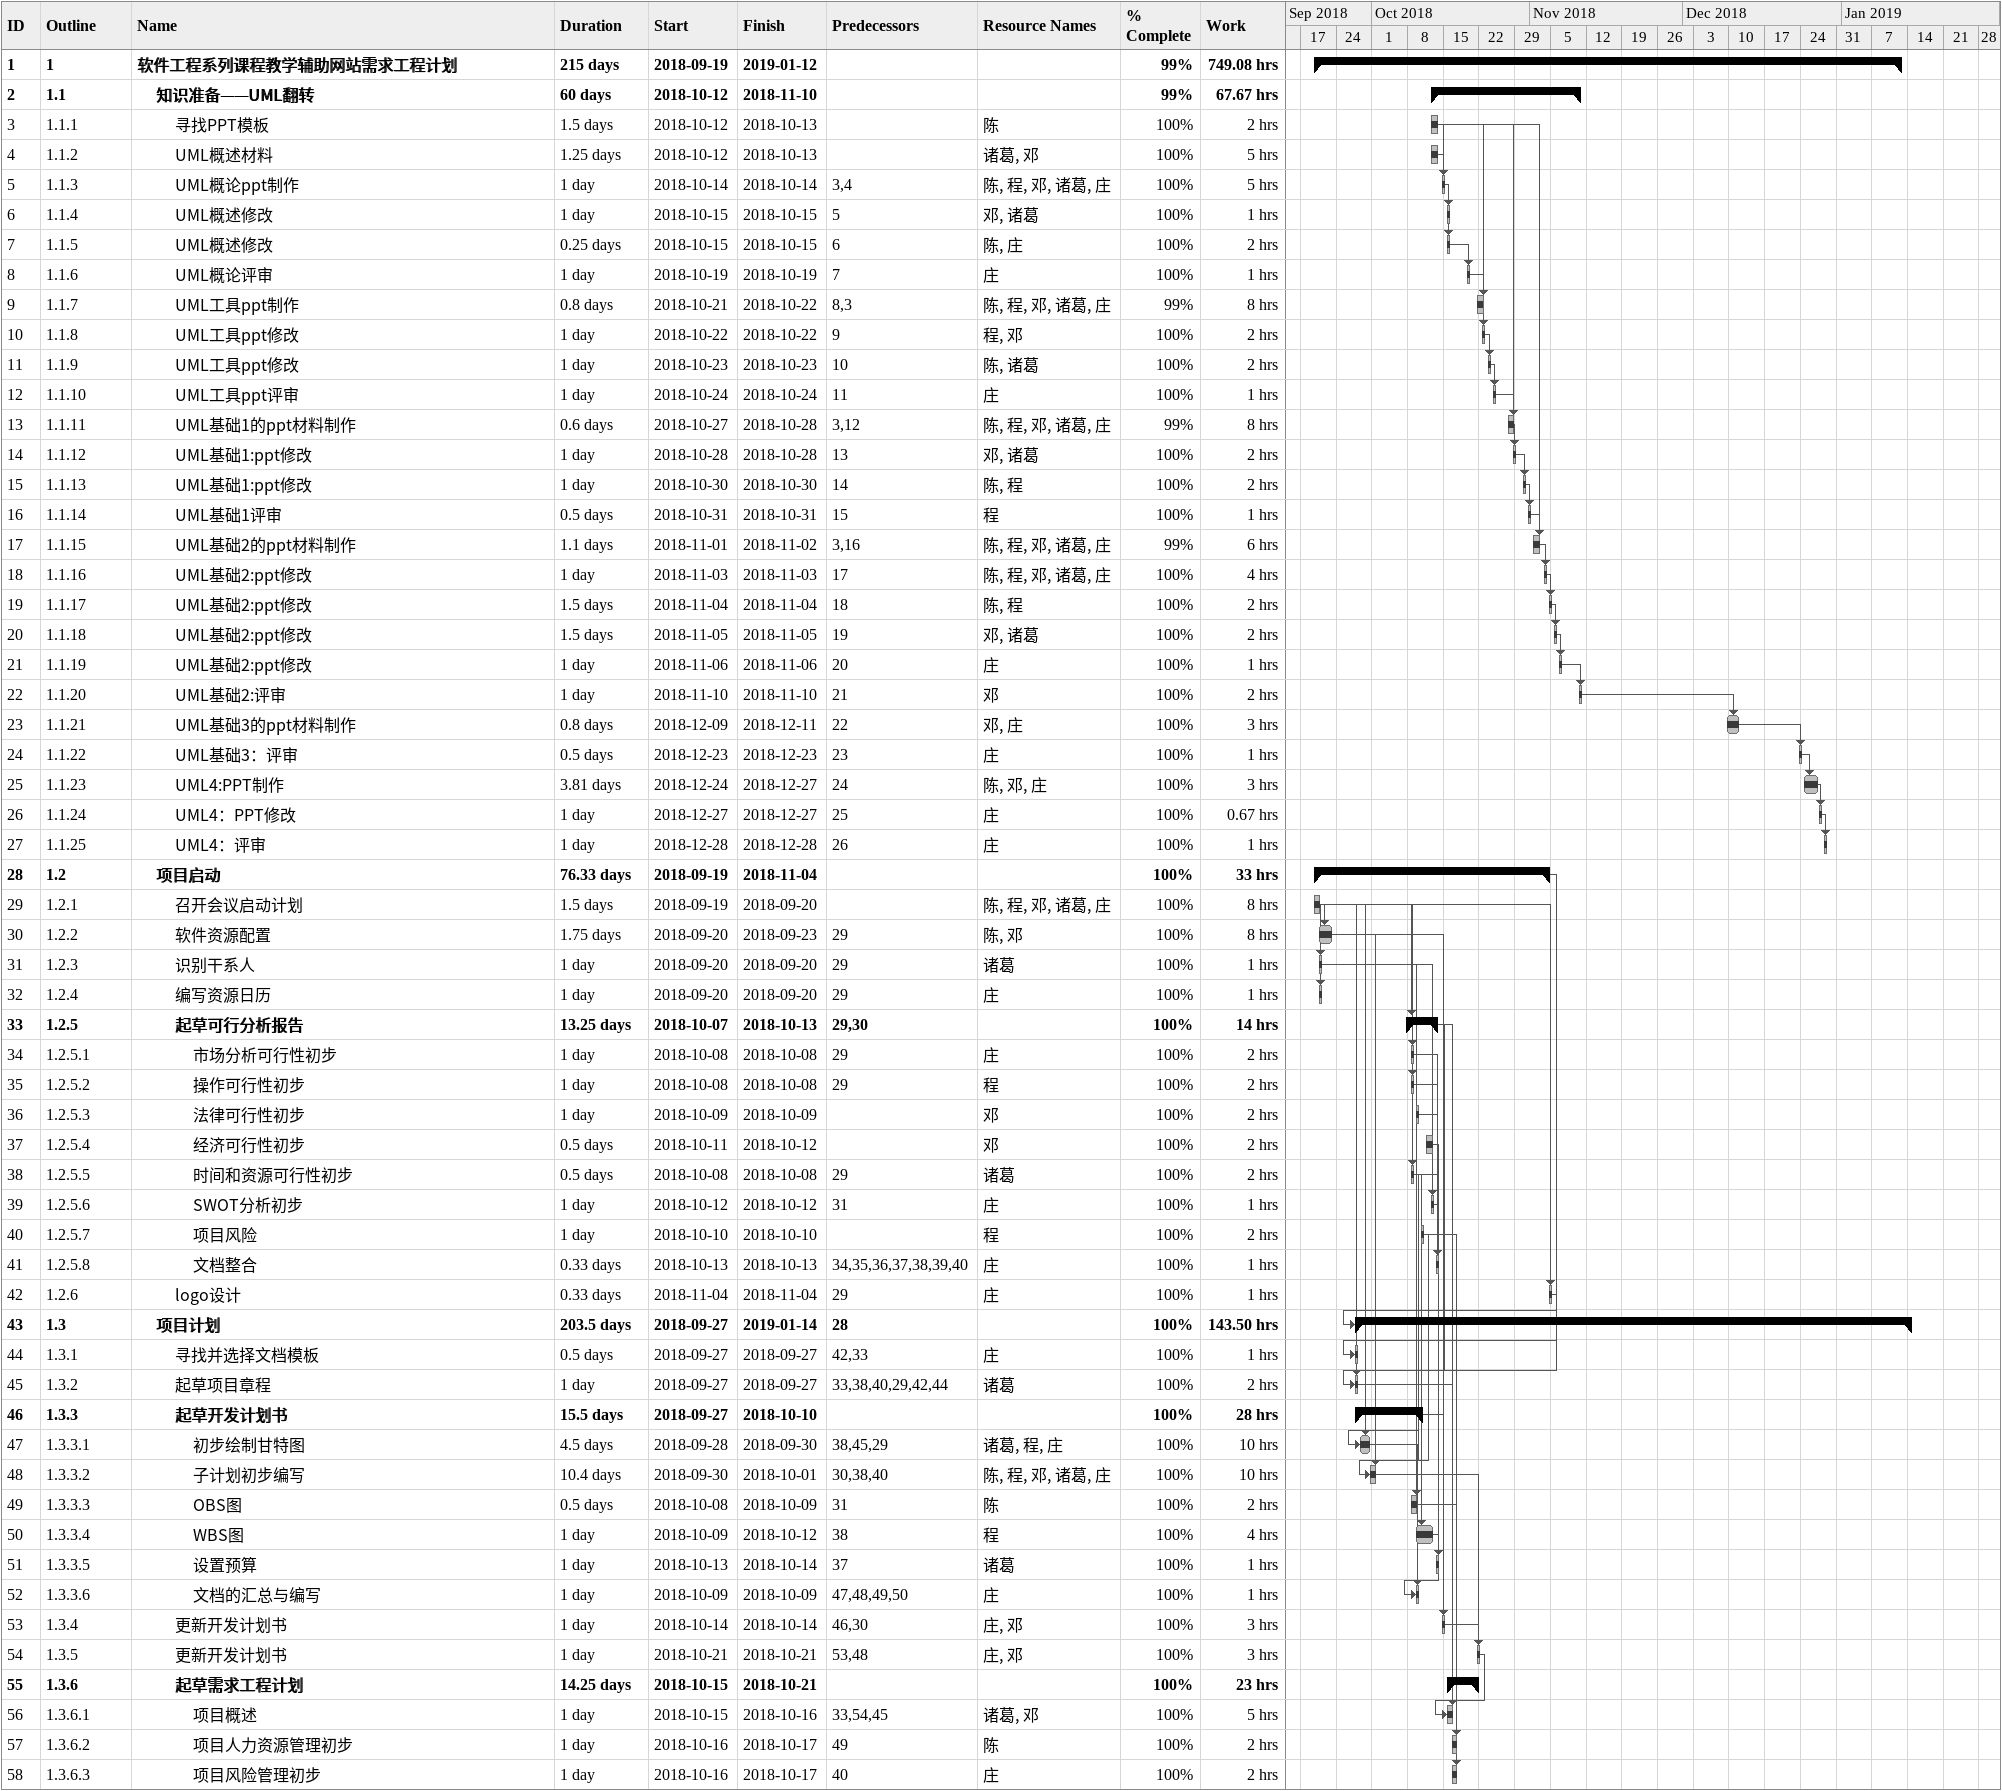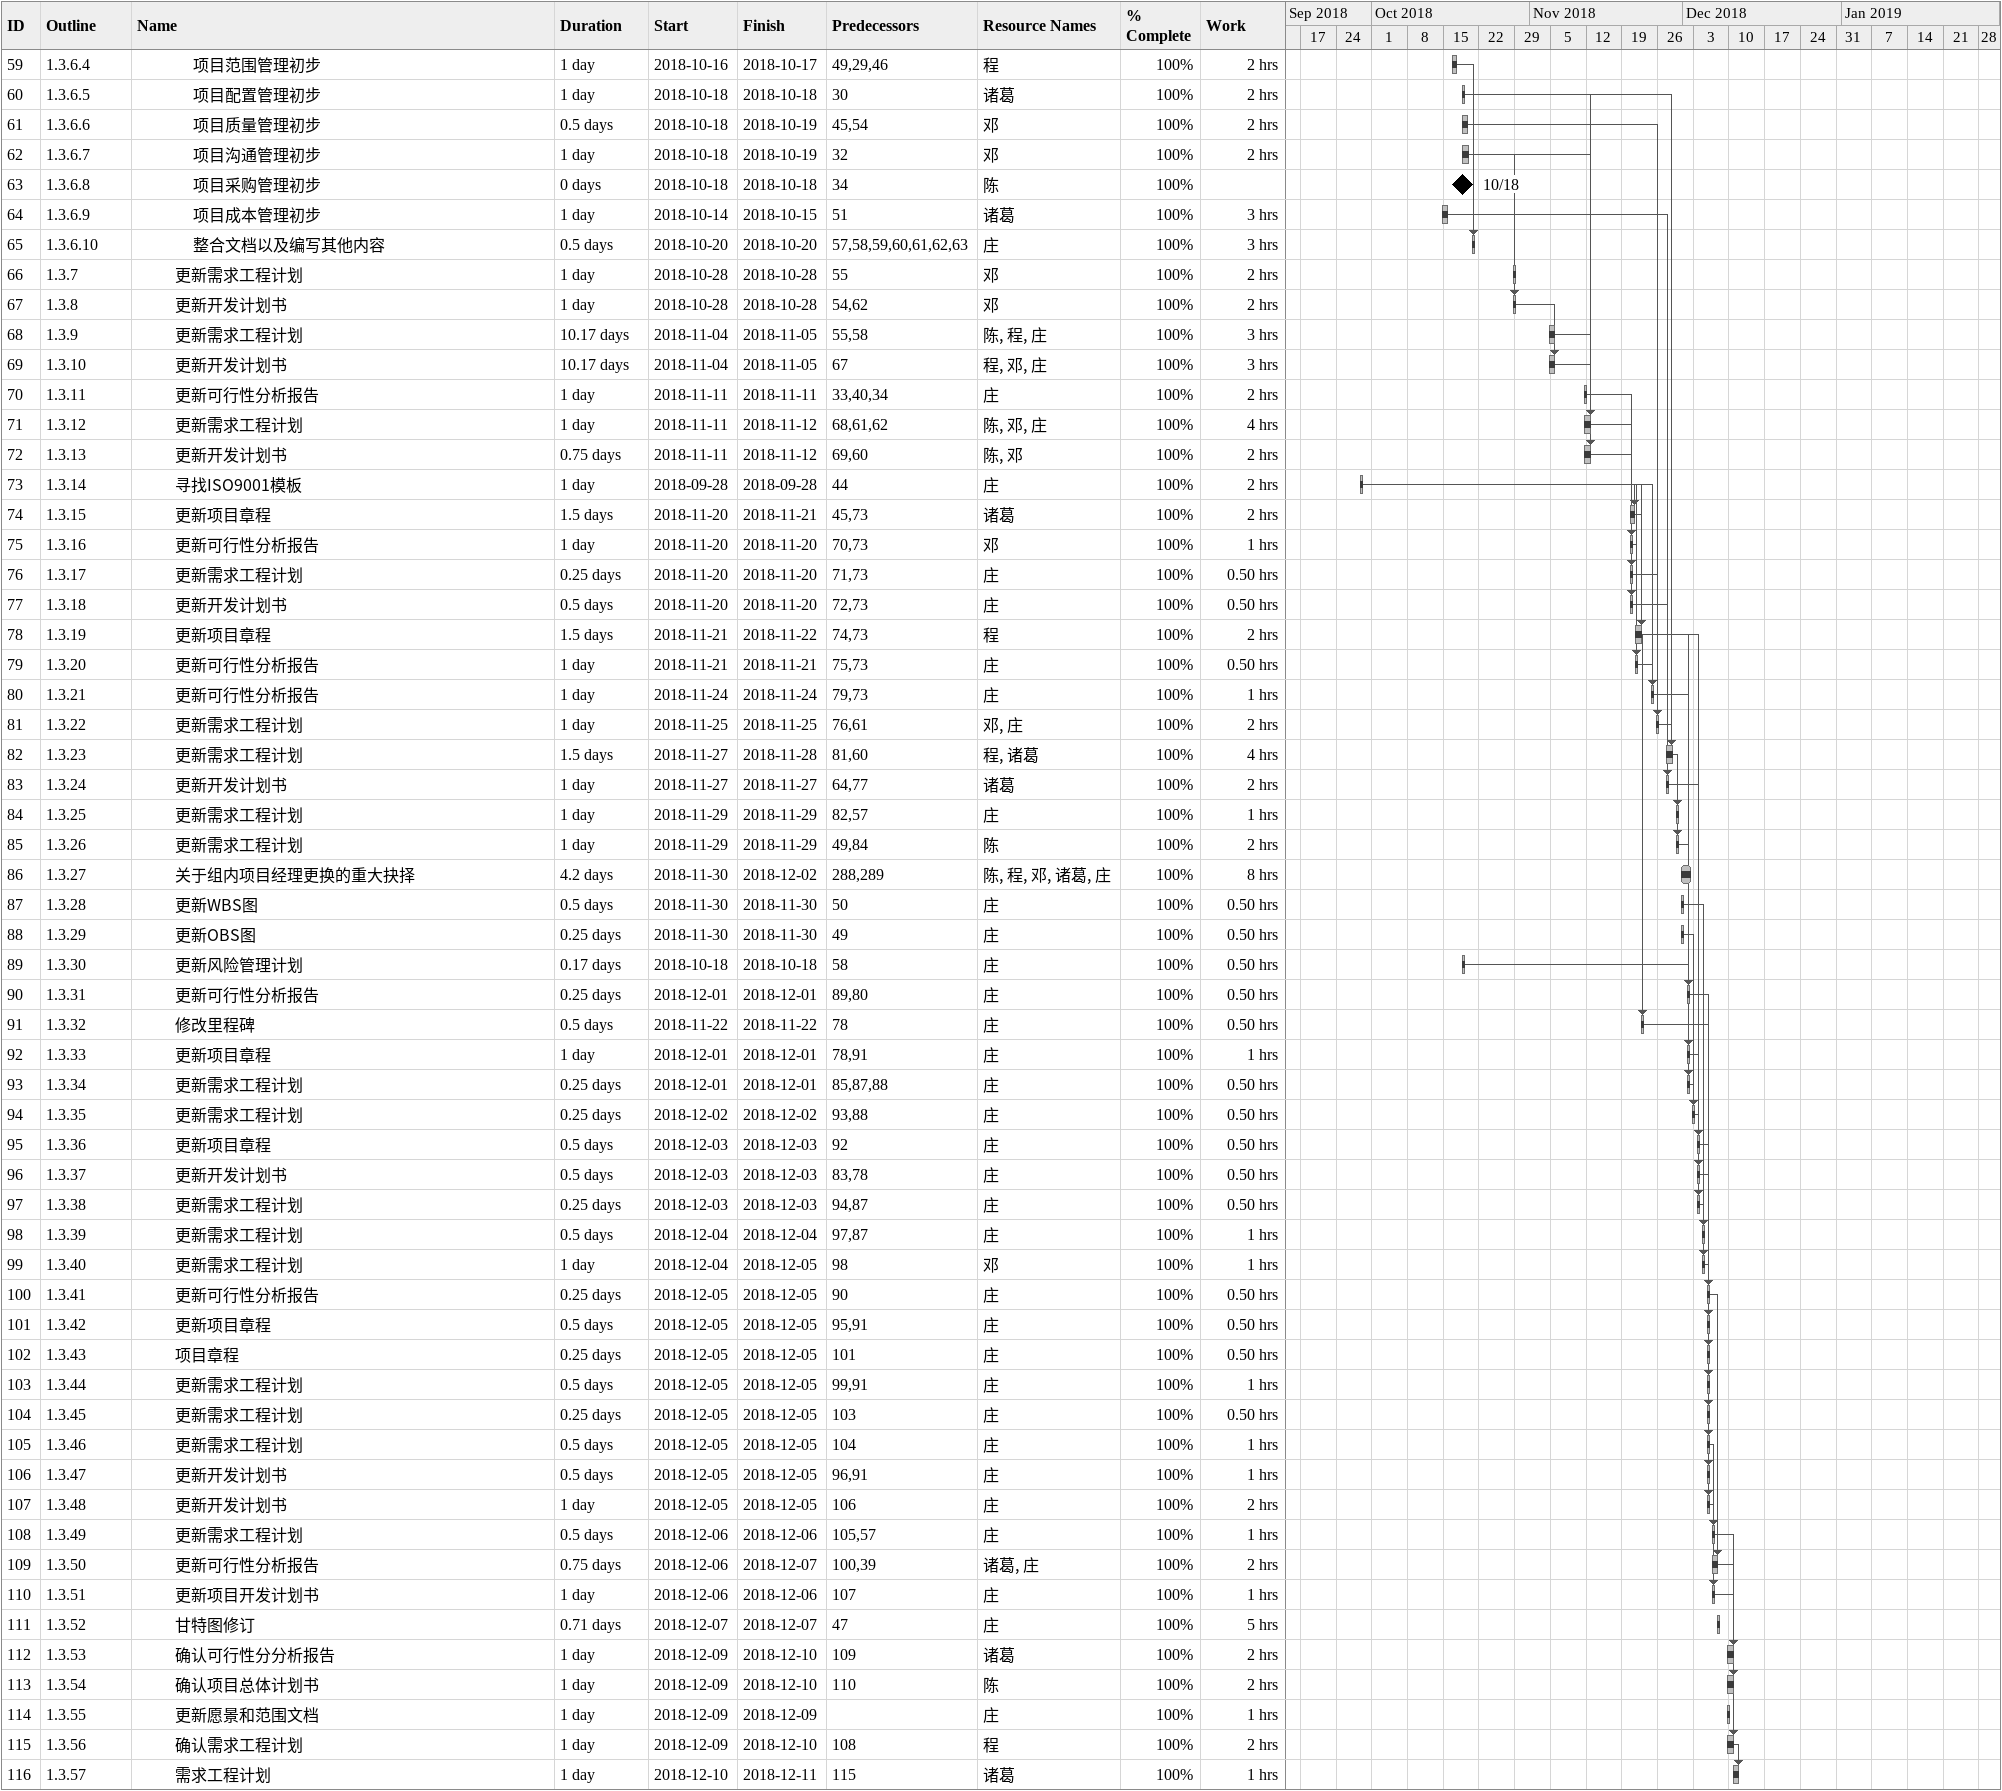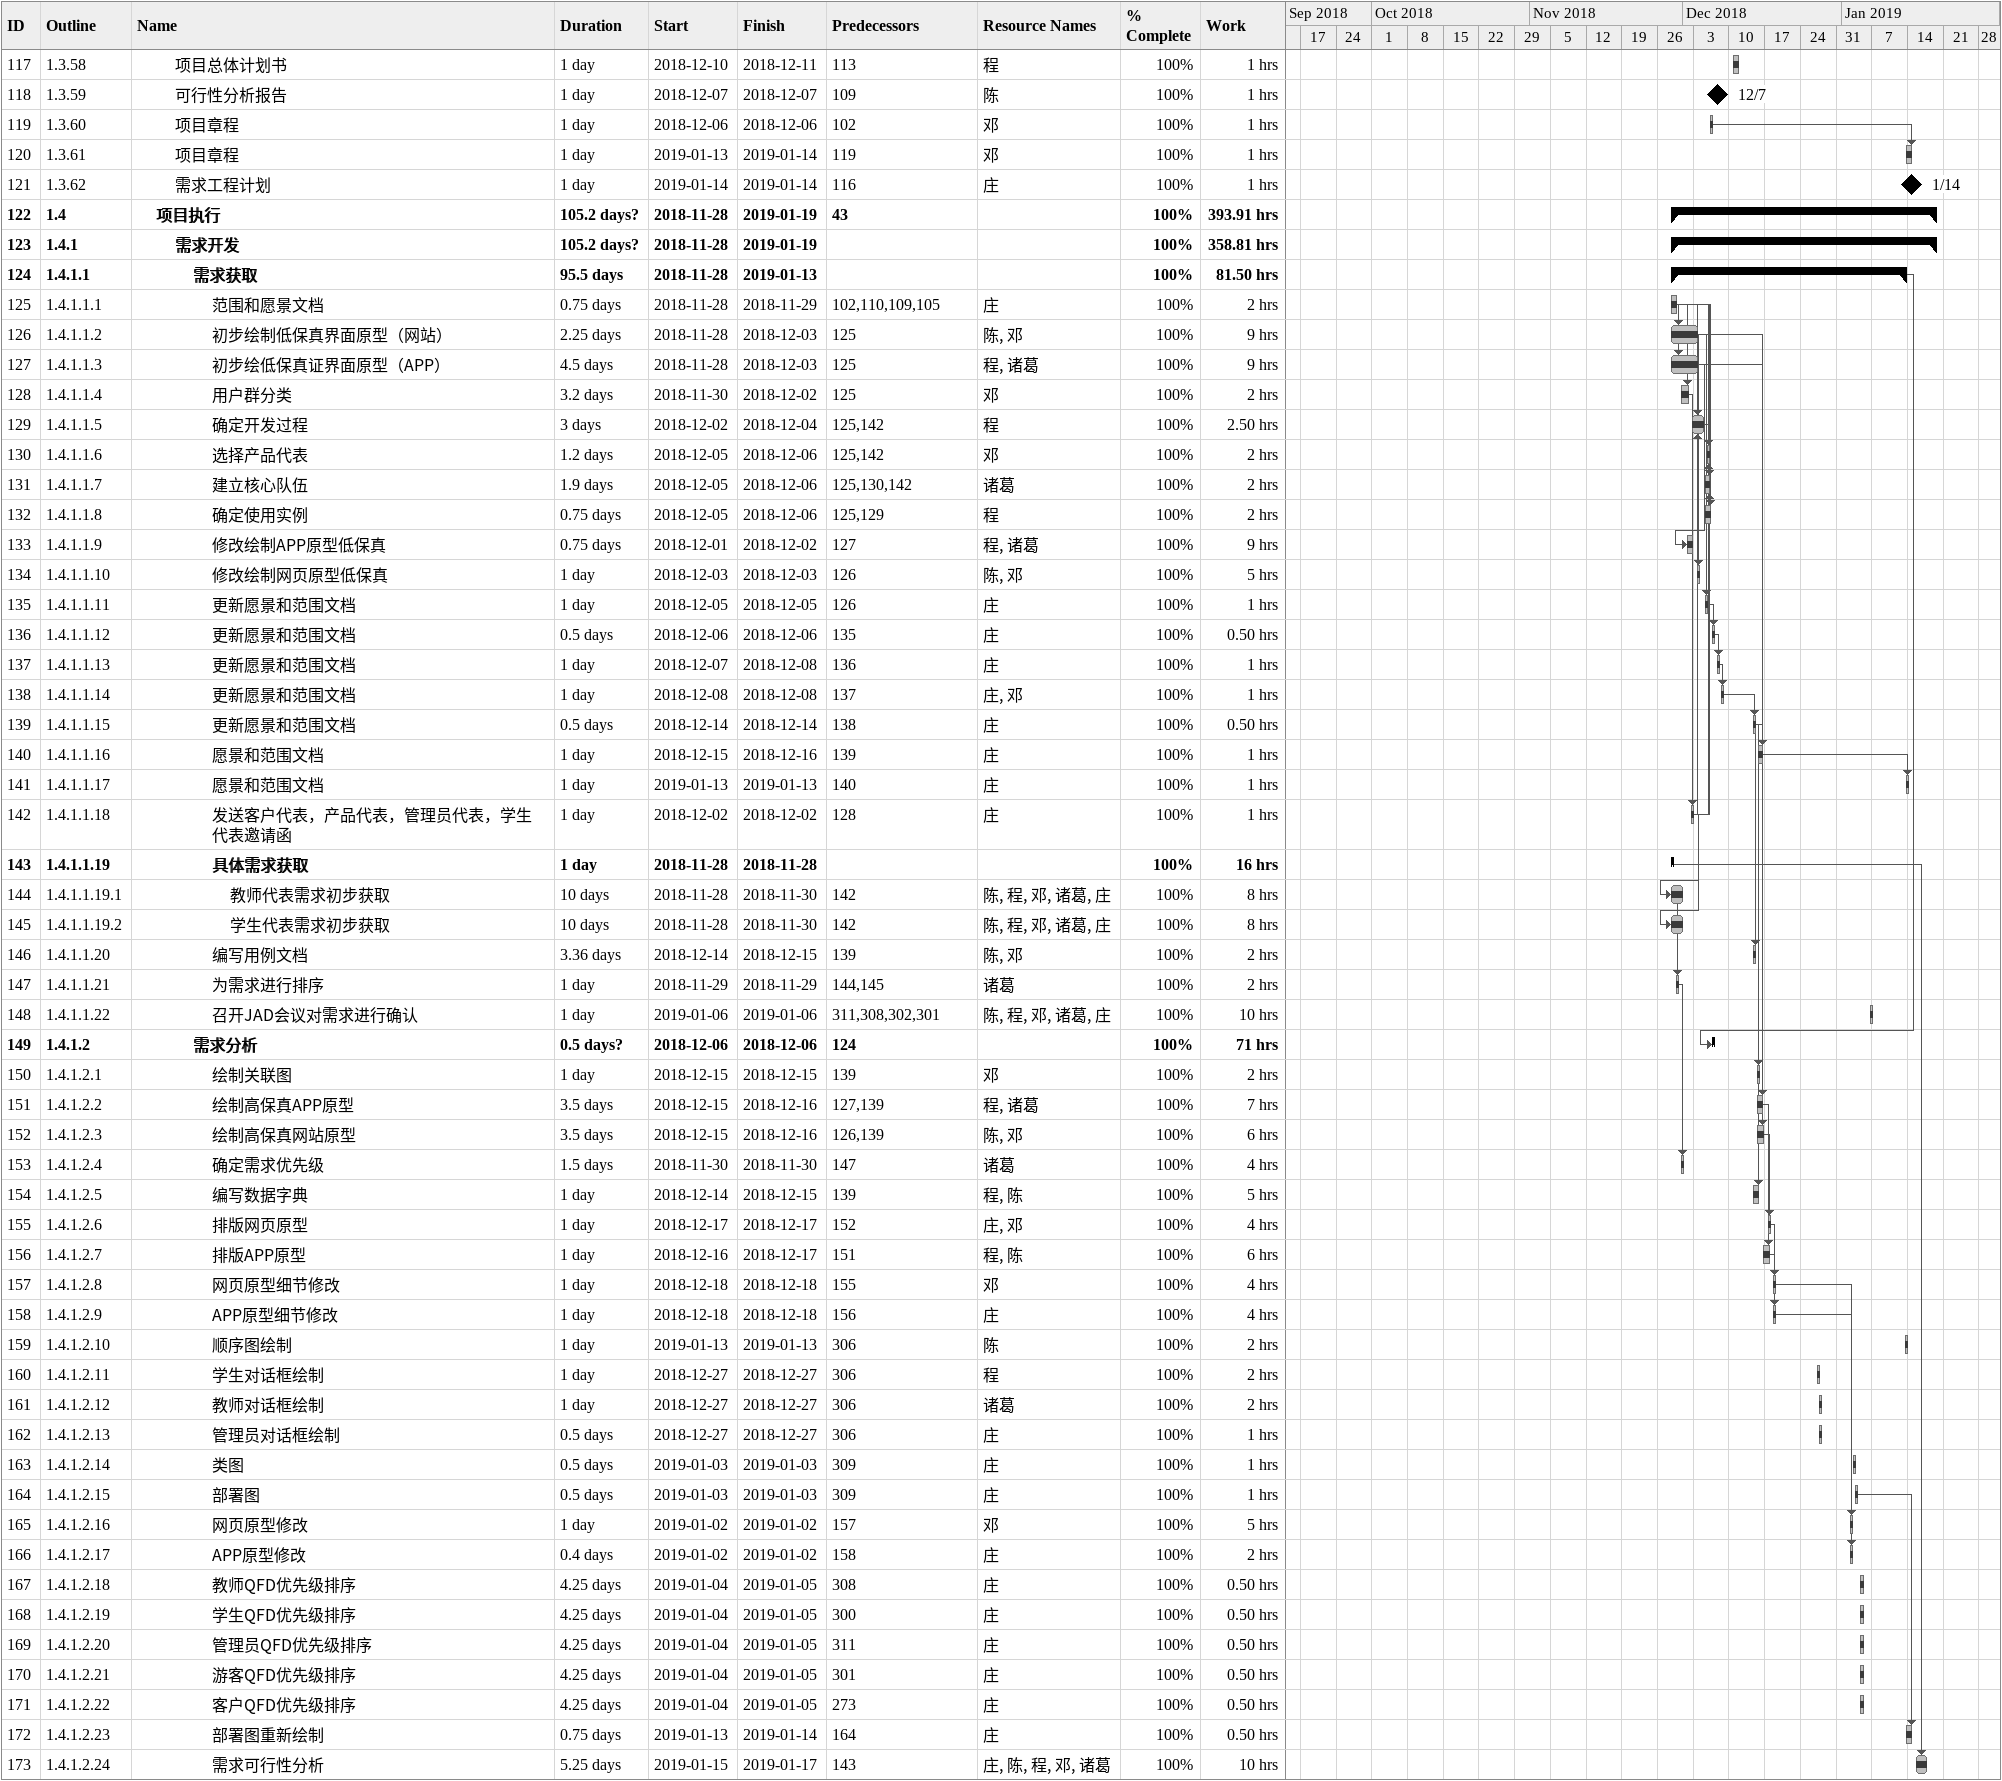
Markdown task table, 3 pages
| ID | WBS | Task | Duration | Start | Finish | Predecessors | Resources | % complete | Work (h) |
|---|---|---|---|---|---|---|---|---|---|
| 1 | 1 | **软件工程系列课程教学辅助网站需求工程计划** | 215d | 2018-09-19 | 2019-01-12 |  |  | 99 | 749.08 |
| 2 | 1.1 | **知识准备——UML翻转** | 60d | 2018-10-12 | 2018-11-10 |  |  | 99 | 67.67 |
| 3 | 1.1.1 | 寻找PPT模板 | 1.5d | 2018-10-12 | 2018-10-13 |  | 陈 | 100 | 2 |
| 4 | 1.1.2 | UML概述材料 | 1.25d | 2018-10-12 | 2018-10-13 |  | 诸葛, 邓 | 100 | 5 |
| 5 | 1.1.3 | UML概论ppt制作 | 1d | 2018-10-14 | 2018-10-14 | 3, 4 | 陈, 程, 邓, 诸葛, 庄 | 100 | 5 |
| 6 | 1.1.4 | UML概述修改 | 1d | 2018-10-15 | 2018-10-15 | 5 | 邓, 诸葛 | 100 | 1 |
| 7 | 1.1.5 | UML概述修改 | 0.25d | 2018-10-15 | 2018-10-15 | 6 | 陈, 庄 | 100 | 2 |
| 8 | 1.1.6 | UML概论评审 | 1d | 2018-10-19 | 2018-10-19 | 7 | 庄 | 100 | 1 |
| 9 | 1.1.7 | UML工具ppt制作 | 0.8d | 2018-10-21 | 2018-10-22 | 8, 3 | 陈, 程, 邓, 诸葛, 庄 | 99 | 8 |
| 10 | 1.1.8 | UML工具ppt修改 | 1d | 2018-10-22 | 2018-10-22 | 9 | 程, 邓 | 100 | 2 |
| 11 | 1.1.9 | UML工具ppt修改 | 1d | 2018-10-23 | 2018-10-23 | 10 | 陈, 诸葛 | 100 | 2 |
| 12 | 1.1.10 | UML工具ppt评审 | 1d | 2018-10-24 | 2018-10-24 | 11 | 庄 | 100 | 1 |
| 13 | 1.1.11 | UML基础1的ppt材料制作 | 0.6d | 2018-10-27 | 2018-10-28 | 3, 12 | 陈, 程, 邓, 诸葛, 庄 | 99 | 8 |
| 14 | 1.1.12 | UML基础1:ppt修改 | 1d | 2018-10-28 | 2018-10-28 | 13 | 邓, 诸葛 | 100 | 2 |
| 15 | 1.1.13 | UML基础1:ppt修改 | 1d | 2018-10-30 | 2018-10-30 | 14 | 陈, 程 | 100 | 2 |
| 16 | 1.1.14 | UML基础1评审 | 0.5d | 2018-10-31 | 2018-10-31 | 15 | 程 | 100 | 1 |
| 17 | 1.1.15 | UML基础2的ppt材料制作 | 1.1d | 2018-11-01 | 2018-11-02 | 3, 16 | 陈, 程, 邓, 诸葛, 庄 | 99 | 6 |
| 18 | 1.1.16 | UML基础2:ppt修改 | 1d | 2018-11-03 | 2018-11-03 | 17 | 陈, 程, 邓, 诸葛, 庄 | 100 | 4 |
| 19 | 1.1.17 | UML基础2:ppt修改 | 1.5d | 2018-11-04 | 2018-11-04 | 18 | 陈, 程 | 100 | 2 |
| 20 | 1.1.18 | UML基础2:ppt修改 | 1.5d | 2018-11-05 | 2018-11-05 | 19 | 邓, 诸葛 | 100 | 2 |
| 21 | 1.1.19 | UML基础2:ppt修改 | 1d | 2018-11-06 | 2018-11-06 | 20 | 庄 | 100 | 1 |
| 22 | 1.1.20 | UML基础2:评审 | 1d | 2018-11-10 | 2018-11-10 | 21 | 邓 | 100 | 2 |
| 23 | 1.1.21 | UML基础3的ppt材料制作 | 0.8d | 2018-12-09 | 2018-12-11 | 22 | 邓, 庄 | 100 | 3 |
| 24 | 1.1.22 | UML基础3：评审 | 0.5d | 2018-12-23 | 2018-12-23 | 23 | 庄 | 100 | 1 |
| 25 | 1.1.23 | UML4:PPT制作 | 3.81d | 2018-12-24 | 2018-12-27 | 24 | 陈, 邓, 庄 | 100 | 3 |
| 26 | 1.1.24 | UML4：PPT修改 | 1d | 2018-12-27 | 2018-12-27 | 25 | 庄 | 100 | 0.67 |
| 27 | 1.1.25 | UML4：评审 | 1d | 2018-12-28 | 2018-12-28 | 26 | 庄 | 100 | 1 |
| 28 | 1.2 | **项目启动** | 76.33d | 2018-09-19 | 2018-11-04 |  |  | 100 | 33 |
| 29 | 1.2.1 | 召开会议启动计划 | 1.5d | 2018-09-19 | 2018-09-20 |  | 陈, 程, 邓, 诸葛, 庄 | 100 | 8 |
| 30 | 1.2.2 | 软件资源配置 | 1.75d | 2018-09-20 | 2018-09-23 | 29 | 陈, 邓 | 100 | 8 |
| 31 | 1.2.3 | 识别干系人 | 1d | 2018-09-20 | 2018-09-20 | 29 | 诸葛 | 100 | 1 |
| 32 | 1.2.4 | 编写资源日历 | 1d | 2018-09-20 | 2018-09-20 | 29 | 庄 | 100 | 1 |
| 33 | 1.2.5 | **起草可行分析报告** | 13.25d | 2018-10-07 | 2018-10-13 | 29, 30 |  | 100 | 14 |
| 34 | 1.2.5.1 | 市场分析可行性初步 | 1d | 2018-10-08 | 2018-10-08 | 29 | 庄 | 100 | 2 |
| 35 | 1.2.5.2 | 操作可行性初步 | 1d | 2018-10-08 | 2018-10-08 | 29 | 程 | 100 | 2 |
| 36 | 1.2.5.3 | 法律可行性初步 | 1d | 2018-10-09 | 2018-10-09 |  | 邓 | 100 | 2 |
| 37 | 1.2.5.4 | 经济可行性初步 | 0.5d | 2018-10-11 | 2018-10-12 |  | 邓 | 100 | 2 |
| 38 | 1.2.5.5 | 时间和资源可行性初步 | 0.5d | 2018-10-08 | 2018-10-08 | 29 | 诸葛 | 100 | 2 |
| 39 | 1.2.5.6 | SWOT分析初步 | 1d | 2018-10-12 | 2018-10-12 | 31 | 庄 | 100 | 1 |
| 40 | 1.2.5.7 | 项目风险 | 1d | 2018-10-10 | 2018-10-10 |  | 程 | 100 | 2 |
| 41 | 1.2.5.8 | 文档整合 | 0.33d | 2018-10-13 | 2018-10-13 | 34, 35, 36, 37, 38, 39, 40 | 庄 | 100 | 1 |
| 42 | 1.2.6 | logo设计 | 0.33d | 2018-11-04 | 2018-11-04 | 29 | 庄 | 100 | 1 |
| 43 | 1.3 | **项目计划** | 203.5d | 2018-09-27 | 2019-01-14 | 28 |  | 100 | 143.50 |
| 44 | 1.3.1 | 寻找并选择文档模板 | 0.5d | 2018-09-27 | 2018-09-27 | 42, 33 | 庄 | 100 | 1 |
| 45 | 1.3.2 | 起草项目章程 | 1d | 2018-09-27 | 2018-09-27 | 33, 38, 40, 29, 42, 44 | 诸葛 | 100 | 2 |
| 46 | 1.3.3 | **起草开发计划书** | 15.5d | 2018-09-27 | 2018-10-10 |  |  | 100 | 28 |
| 47 | 1.3.3.1 | 初步绘制甘特图 | 4.5d | 2018-09-28 | 2018-09-30 | 38, 45, 29 | 诸葛, 程, 庄 | 100 | 10 |
| 48 | 1.3.3.2 | 子计划初步编写 | 10.4d | 2018-09-30 | 2018-10-01 | 30, 38, 40 | 陈, 程, 邓, 诸葛, 庄 | 100 | 10 |
| 49 | 1.3.3.3 | OBS图 | 0.5d | 2018-10-08 | 2018-10-09 | 31 | 陈 | 100 | 2 |
| 50 | 1.3.3.4 | WBS图 | 1d | 2018-10-09 | 2018-10-12 | 38 | 程 | 100 | 4 |
| 51 | 1.3.3.5 | 设置预算 | 1d | 2018-10-13 | 2018-10-14 | 37 | 诸葛 | 100 | 1 |
| 52 | 1.3.3.6 | 文档的汇总与编写 | 1d | 2018-10-09 | 2018-10-09 | 47, 48, 49, 50 | 庄 | 100 | 1 |
| 53 | 1.3.4 | 更新开发计划书 | 1d | 2018-10-14 | 2018-10-14 | 46, 30 | 庄, 邓 | 100 | 3 |
| 54 | 1.3.5 | 更新开发计划书 | 1d | 2018-10-21 | 2018-10-21 | 53, 48 | 庄, 邓 | 100 | 3 |
| 55 | 1.3.6 | **起草需求工程计划** | 14.25d | 2018-10-15 | 2018-10-21 |  |  | 100 | 23 |
| 56 | 1.3.6.1 | 项目概述 | 1d | 2018-10-15 | 2018-10-16 | 33, 54, 45 | 诸葛, 邓 | 100 | 5 |
| 57 | 1.3.6.2 | 项目人力资源管理初步 | 1d | 2018-10-16 | 2018-10-17 | 49 | 陈 | 100 | 2 |
| 58 | 1.3.6.3 | 项目风险管理初步 | 1d | 2018-10-16 | 2018-10-17 | 40 | 庄 | 100 | 2 |
| 59 | 1.3.6.4 | 项目范围管理初步 | 1d | 2018-10-16 | 2018-10-17 | 49, 29, 46 | 程 | 100 | 2 |
| 60 | 1.3.6.5 | 项目配置管理初步 | 1d | 2018-10-18 | 2018-10-18 | 30 | 诸葛 | 100 | 2 |
| 61 | 1.3.6.6 | 项目质量管理初步 | 0.5d | 2018-10-18 | 2018-10-19 | 45, 54 | 邓 | 100 | 2 |
| 62 | 1.3.6.7 | 项目沟通管理初步 | 1d | 2018-10-18 | 2018-10-19 | 32 | 邓 | 100 | 2 |
| 63 | 1.3.6.8 | 项目采购管理初步 | 0d | 2018-10-18 | 2018-10-18 | 34 | 陈 | 100 |  |
| 64 | 1.3.6.9 | 项目成本管理初步 | 1d | 2018-10-14 | 2018-10-15 | 51 | 诸葛 | 100 | 3 |
| 65 | 1.3.6.10 | 整合文档以及编写其他内容 | 0.5d | 2018-10-20 | 2018-10-20 | 57, 58, 59, 60, 61, 62, 63 | 庄 | 100 | 3 |
| 66 | 1.3.7 | 更新需求工程计划 | 1d | 2018-10-28 | 2018-10-28 | 55 | 邓 | 100 | 2 |
| 67 | 1.3.8 | 更新开发计划书 | 1d | 2018-10-28 | 2018-10-28 | 54, 62 | 邓 | 100 | 2 |
| 68 | 1.3.9 | 更新需求工程计划 | 10.17d | 2018-11-04 | 2018-11-05 | 55, 58 | 陈, 程, 庄 | 100 | 3 |
| 69 | 1.3.10 | 更新开发计划书 | 10.17d | 2018-11-04 | 2018-11-05 | 67 | 程, 邓, 庄 | 100 | 3 |
| 70 | 1.3.11 | 更新可行性分析报告 | 1d | 2018-11-11 | 2018-11-11 | 33, 40, 34 | 庄 | 100 | 2 |
| 71 | 1.3.12 | 更新需求工程计划 | 1d | 2018-11-11 | 2018-11-12 | 68, 61, 62 | 陈, 邓, 庄 | 100 | 4 |
| 72 | 1.3.13 | 更新开发计划书 | 0.75d | 2018-11-11 | 2018-11-12 | 69, 60 | 陈, 邓 | 100 | 2 |
| 73 | 1.3.14 | 寻找ISO9001模板 | 1d | 2018-09-28 | 2018-09-28 | 44 | 庄 | 100 | 2 |
| 74 | 1.3.15 | 更新项目章程 | 1.5d | 2018-11-20 | 2018-11-21 | 45, 73 | 诸葛 | 100 | 2 |
| 75 | 1.3.16 | 更新可行性分析报告 | 1d | 2018-11-20 | 2018-11-20 | 70, 73 | 邓 | 100 | 1 |
| 76 | 1.3.17 | 更新需求工程计划 | 0.25d | 2018-11-20 | 2018-11-20 | 71, 73 | 庄 | 100 | 0.50 |
| 77 | 1.3.18 | 更新开发计划书 | 0.5d | 2018-11-20 | 2018-11-20 | 72, 73 | 庄 | 100 | 0.50 |
| 78 | 1.3.19 | 更新项目章程 | 1.5d | 2018-11-21 | 2018-11-22 | 74, 73 | 程 | 100 | 2 |
| 79 | 1.3.20 | 更新可行性分析报告 | 1d | 2018-11-21 | 2018-11-21 | 75, 73 | 庄 | 100 | 0.50 |
| 80 | 1.3.21 | 更新可行性分析报告 | 1d | 2018-11-24 | 2018-11-24 | 79, 73 | 庄 | 100 | 1 |
| 81 | 1.3.22 | 更新需求工程计划 | 1d | 2018-11-25 | 2018-11-25 | 76, 61 | 邓, 庄 | 100 | 2 |
| 82 | 1.3.23 | 更新需求工程计划 | 1.5d | 2018-11-27 | 2018-11-28 | 81, 60 | 程, 诸葛 | 100 | 4 |
| 83 | 1.3.24 | 更新开发计划书 | 1d | 2018-11-27 | 2018-11-27 | 64, 77 | 诸葛 | 100 | 2 |
| 84 | 1.3.25 | 更新需求工程计划 | 1d | 2018-11-29 | 2018-11-29 | 82, 57 | 庄 | 100 | 1 |
| 85 | 1.3.26 | 更新需求工程计划 | 1d | 2018-11-29 | 2018-11-29 | 49, 84 | 陈 | 100 | 2 |
| 86 | 1.3.27 | 关于组内项目经理更换的重大抉择 | 4.2d | 2018-11-30 | 2018-12-02 | 288, 289 | 陈, 程, 邓, 诸葛, 庄 | 100 | 8 |
| 87 | 1.3.28 | 更新WBS图 | 0.5d | 2018-11-30 | 2018-11-30 | 50 | 庄 | 100 | 0.50 |
| 88 | 1.3.29 | 更新OBS图 | 0.25d | 2018-11-30 | 2018-11-30 | 49 | 庄 | 100 | 0.50 |
| 89 | 1.3.30 | 更新风险管理计划 | 0.17d | 2018-10-18 | 2018-10-18 | 58 | 庄 | 100 | 0.50 |
| 90 | 1.3.31 | 更新可行性分析报告 | 0.25d | 2018-12-01 | 2018-12-01 | 89, 80 | 庄 | 100 | 0.50 |
| 91 | 1.3.32 | 修改里程碑 | 0.5d | 2018-11-22 | 2018-11-22 | 78 | 庄 | 100 | 0.50 |
| 92 | 1.3.33 | 更新项目章程 | 1d | 2018-12-01 | 2018-12-01 | 78, 91 | 庄 | 100 | 1 |
| 93 | 1.3.34 | 更新需求工程计划 | 0.25d | 2018-12-01 | 2018-12-01 | 85, 87, 88 | 庄 | 100 | 0.50 |
| 94 | 1.3.35 | 更新需求工程计划 | 0.25d | 2018-12-02 | 2018-12-02 | 93, 88 | 庄 | 100 | 0.50 |
| 95 | 1.3.36 | 更新项目章程 | 0.5d | 2018-12-03 | 2018-12-03 | 92 | 庄 | 100 | 0.50 |
| 96 | 1.3.37 | 更新开发计划书 | 0.5d | 2018-12-03 | 2018-12-03 | 83, 78 | 庄 | 100 | 0.50 |
| 97 | 1.3.38 | 更新需求工程计划 | 0.25d | 2018-12-03 | 2018-12-03 | 94, 87 | 庄 | 100 | 0.50 |
| 98 | 1.3.39 | 更新需求工程计划 | 0.5d | 2018-12-04 | 2018-12-04 | 97, 87 | 庄 | 100 | 1 |
| 99 | 1.3.40 | 更新需求工程计划 | 1d | 2018-12-04 | 2018-12-05 | 98 | 邓 | 100 | 1 |
| 100 | 1.3.41 | 更新可行性分析报告 | 0.25d | 2018-12-05 | 2018-12-05 | 90 | 庄 | 100 | 0.50 |
| 101 | 1.3.42 | 更新项目章程 | 0.5d | 2018-12-05 | 2018-12-05 | 95, 91 | 庄 | 100 | 0.50 |
| 102 | 1.3.43 | 项目章程 | 0.25d | 2018-12-05 | 2018-12-05 | 101 | 庄 | 100 | 0.50 |
| 103 | 1.3.44 | 更新需求工程计划 | 0.5d | 2018-12-05 | 2018-12-05 | 99, 91 | 庄 | 100 | 1 |
| 104 | 1.3.45 | 更新需求工程计划 | 0.25d | 2018-12-05 | 2018-12-05 | 103 | 庄 | 100 | 0.50 |
| 105 | 1.3.46 | 更新需求工程计划 | 0.5d | 2018-12-05 | 2018-12-05 | 104 | 庄 | 100 | 1 |
| 106 | 1.3.47 | 更新开发计划书 | 0.5d | 2018-12-05 | 2018-12-05 | 96, 91 | 庄 | 100 | 1 |
| 107 | 1.3.48 | 更新开发计划书 | 1d | 2018-12-05 | 2018-12-05 | 106 | 庄 | 100 | 2 |
| 108 | 1.3.49 | 更新需求工程计划 | 0.5d | 2018-12-06 | 2018-12-06 | 105, 57 | 庄 | 100 | 1 |
| 109 | 1.3.50 | 更新可行性分析报告 | 0.75d | 2018-12-06 | 2018-12-07 | 100, 39 | 诸葛, 庄 | 100 | 2 |
| 110 | 1.3.51 | 更新项目开发计划书 | 1d | 2018-12-06 | 2018-12-06 | 107 | 庄 | 100 | 1 |
| 111 | 1.3.52 | 甘特图修订 | 0.71d | 2018-12-07 | 2018-12-07 | 47 | 庄 | 100 | 5 |
| 112 | 1.3.53 | 确认可行性分分析报告 | 1d | 2018-12-09 | 2018-12-10 | 109 | 诸葛 | 100 | 2 |
| 113 | 1.3.54 | 确认项目总体计划书 | 1d | 2018-12-09 | 2018-12-10 | 110 | 陈 | 100 | 2 |
| 114 | 1.3.55 | 更新愿景和范围文档 | 1d | 2018-12-09 | 2018-12-09 |  | 庄 | 100 | 1 |
| 115 | 1.3.56 | 确认需求工程计划 | 1d | 2018-12-09 | 2018-12-10 | 108 | 程 | 100 | 2 |
| 116 | 1.3.57 | 需求工程计划 | 1d | 2018-12-10 | 2018-12-11 | 115 | 诸葛 | 100 | 1 |
| 117 | 1.3.58 | 项目总体计划书 | 1d | 2018-12-10 | 2018-12-11 | 113 | 程 | 100 | 1 |
| 118 | 1.3.59 | 可行性分析报告 | 1d | 2018-12-07 | 2018-12-07 | 109 | 陈 | 100 | 1 |
| 119 | 1.3.60 | 项目章程 | 1d | 2018-12-06 | 2018-12-06 | 102 | 邓 | 100 | 1 |
| 120 | 1.3.61 | 项目章程 | 1d | 2019-01-13 | 2019-01-14 | 119 | 邓 | 100 | 1 |
| 121 | 1.3.62 | 需求工程计划 | 1d | 2019-01-14 | 2019-01-14 | 116 | 庄 | 100 | 1 |
| 122 | 1.4 | **项目执行** | 105.2d? | 2018-11-28 | 2019-01-19 | 43 |  | 100 | 393.91 |
| 123 | 1.4.1 | **需求开发** | 105.2d? | 2018-11-28 | 2019-01-19 |  |  | 100 | 358.81 |
| 124 | 1.4.1.1 | **需求获取** | 95.5d | 2018-11-28 | 2019-01-13 |  |  | 100 | 81.50 |
| 125 | 1.4.1.1.1 | 范围和愿景文档 | 0.75d | 2018-11-28 | 2018-11-29 | 102, 110, 109, 105 | 庄 | 100 | 2 |
| 126 | 1.4.1.1.2 | 初步绘制低保真界面原型（网站） | 2.25d | 2018-11-28 | 2018-12-03 | 125 | 陈, 邓 | 100 | 9 |
| 127 | 1.4.1.1.3 | 初步绘低保真证界面原型（APP） | 4.5d | 2018-11-28 | 2018-12-03 | 125 | 程, 诸葛 | 100 | 9 |
| 128 | 1.4.1.1.4 | 用户群分类 | 3.2d | 2018-11-30 | 2018-12-02 | 125 | 邓 | 100 | 2 |
| 129 | 1.4.1.1.5 | 确定开发过程 | 3d | 2018-12-02 | 2018-12-04 | 125, 142 | 程 | 100 | 2.50 |
| 130 | 1.4.1.1.6 | 选择产品代表 | 1.2d | 2018-12-05 | 2018-12-06 | 125, 142 | 邓 | 100 | 2 |
| 131 | 1.4.1.1.7 | 建立核心队伍 | 1.9d | 2018-12-05 | 2018-12-06 | 125, 130, 142 | 诸葛 | 100 | 2 |
| 132 | 1.4.1.1.8 | 确定使用实例 | 0.75d | 2018-12-05 | 2018-12-06 | 125, 129 | 程 | 100 | 2 |
| 133 | 1.4.1.1.9 | 修改绘制APP原型低保真 | 0.75d | 2018-12-01 | 2018-12-02 | 127 | 程, 诸葛 | 100 | 9 |
| 134 | 1.4.1.1.10 | 修改绘制网页原型低保真 | 1d | 2018-12-03 | 2018-12-03 | 126 | 陈, 邓 | 100 | 5 |
| 135 | 1.4.1.1.11 | 更新愿景和范围文档 | 1d | 2018-12-05 | 2018-12-05 | 126 | 庄 | 100 | 1 |
| 136 | 1.4.1.1.12 | 更新愿景和范围文档 | 0.5d | 2018-12-06 | 2018-12-06 | 135 | 庄 | 100 | 0.50 |
| 137 | 1.4.1.1.13 | 更新愿景和范围文档 | 1d | 2018-12-07 | 2018-12-08 | 136 | 庄 | 100 | 1 |
| 138 | 1.4.1.1.14 | 更新愿景和范围文档 | 1d | 2018-12-08 | 2018-12-08 | 137 | 庄, 邓 | 100 | 1 |
| 139 | 1.4.1.1.15 | 更新愿景和范围文档 | 0.5d | 2018-12-14 | 2018-12-14 | 138 | 庄 | 100 | 0.50 |
| 140 | 1.4.1.1.16 | 愿景和范围文档 | 1d | 2018-12-15 | 2018-12-16 | 139 | 庄 | 100 | 1 |
| 141 | 1.4.1.1.17 | 愿景和范围文档 | 1d | 2019-01-13 | 2019-01-13 | 140 | 庄 | 100 | 1 |
| 142 | 1.4.1.1.18 | 发送客户代表，产品代表，管理员代表，学生代表邀请函 | 1d | 2018-12-02 | 2018-12-02 | 128 | 庄 | 100 | 1 |
| 143 | 1.4.1.1.19 | **具体需求获取** | 1d | 2018-11-28 | 2018-11-28 |  |  | 100 | 16 |
| 144 | 1.4.1.1.19.1 | 教师代表需求初步获取 | 10d | 2018-11-28 | 2018-11-30 | 142 | 陈, 程, 邓, 诸葛, 庄 | 100 | 8 |
| 145 | 1.4.1.1.19.2 | 学生代表需求初步获取 | 10d | 2018-11-28 | 2018-11-30 | 142 | 陈, 程, 邓, 诸葛, 庄 | 100 | 8 |
| 146 | 1.4.1.1.20 | 编写用例文档 | 3.36d | 2018-12-14 | 2018-12-15 | 139 | 陈, 邓 | 100 | 2 |
| 147 | 1.4.1.1.21 | 为需求进行排序 | 1d | 2018-11-29 | 2018-11-29 | 144, 145 | 诸葛 | 100 | 2 |
| 148 | 1.4.1.1.22 | 召开JAD会议对需求进行确认 | 1d | 2019-01-06 | 2019-01-06 | 311, 308, 302, 301 | 陈, 程, 邓, 诸葛, 庄 | 100 | 10 |
| 149 | 1.4.1.2 | **需求分析** | 0.5d? | 2018-12-06 | 2018-12-06 | 124 |  | 100 | 71 |
| 150 | 1.4.1.2.1 | 绘制关联图 | 1d | 2018-12-15 | 2018-12-15 | 139 | 邓 | 100 | 2 |
| 151 | 1.4.1.2.2 | 绘制高保真APP原型 | 3.5d | 2018-12-15 | 2018-12-16 | 127, 139 | 程, 诸葛 | 100 | 7 |
| 152 | 1.4.1.2.3 | 绘制高保真网站原型 | 3.5d | 2018-12-15 | 2018-12-16 | 126, 139 | 陈, 邓 | 100 | 6 |
| 153 | 1.4.1.2.4 | 确定需求优先级 | 1.5d | 2018-11-30 | 2018-11-30 | 147 | 诸葛 | 100 | 4 |
| 154 | 1.4.1.2.5 | 编写数据字典 | 1d | 2018-12-14 | 2018-12-15 | 139 | 程, 陈 | 100 | 5 |
| 155 | 1.4.1.2.6 | 排版网页原型 | 1d | 2018-12-17 | 2018-12-17 | 152 | 庄, 邓 | 100 | 4 |
| 156 | 1.4.1.2.7 | 排版APP原型 | 1d | 2018-12-16 | 2018-12-17 | 151 | 程, 陈 | 100 | 6 |
| 157 | 1.4.1.2.8 | 网页原型细节修改 | 1d | 2018-12-18 | 2018-12-18 | 155 | 邓 | 100 | 4 |
| 158 | 1.4.1.2.9 | APP原型细节修改 | 1d | 2018-12-18 | 2018-12-18 | 156 | 庄 | 100 | 4 |
| 159 | 1.4.1.2.10 | 顺序图绘制 | 1d | 2019-01-13 | 2019-01-13 | 306 | 陈 | 100 | 2 |
| 160 | 1.4.1.2.11 | 学生对话框绘制 | 1d | 2018-12-27 | 2018-12-27 | 306 | 程 | 100 | 2 |
| 161 | 1.4.1.2.12 | 教师对话框绘制 | 1d | 2018-12-27 | 2018-12-27 | 306 | 诸葛 | 100 | 2 |
| 162 | 1.4.1.2.13 | 管理员对话框绘制 | 0.5d | 2018-12-27 | 2018-12-27 | 306 | 庄 | 100 | 1 |
| 163 | 1.4.1.2.14 | 类图 | 0.5d | 2019-01-03 | 2019-01-03 | 309 | 庄 | 100 | 1 |
| 164 | 1.4.1.2.15 | 部署图 | 0.5d | 2019-01-03 | 2019-01-03 | 309 | 庄 | 100 | 1 |
| 165 | 1.4.1.2.16 | 网页原型修改 | 1d | 2019-01-02 | 2019-01-02 | 157 | 邓 | 100 | 5 |
| 166 | 1.4.1.2.17 | APP原型修改 | 0.4d | 2019-01-02 | 2019-01-02 | 158 | 庄 | 100 | 2 |
| 167 | 1.4.1.2.18 | 教师QFD优先级排序 | 4.25d | 2019-01-04 | 2019-01-05 | 308 | 庄 | 100 | 0.50 |
| 168 | 1.4.1.2.19 | 学生QFD优先级排序 | 4.25d | 2019-01-04 | 2019-01-05 | 300 | 庄 | 100 | 0.50 |
| 169 | 1.4.1.2.20 | 管理员QFD优先级排序 | 4.25d | 2019-01-04 | 2019-01-05 | 311 | 庄 | 100 | 0.50 |
| 170 | 1.4.1.2.21 | 游客QFD优先级排序 | 4.25d | 2019-01-04 | 2019-01-05 | 301 | 庄 | 100 | 0.50 |
| 171 | 1.4.1.2.22 | 客户QFD优先级排序 | 4.25d | 2019-01-04 | 2019-01-05 | 273 | 庄 | 100 | 0.50 |
| 172 | 1.4.1.2.23 | 部署图重新绘制 | 0.75d | 2019-01-13 | 2019-01-14 | 164 | 庄 | 100 | 0.50 |
| 173 | 1.4.1.2.24 | 需求可行性分析 | 5.25d | 2019-01-15 | 2019-01-17 | 143 | 庄, 陈, 程, 邓, 诸葛 | 100 | 10 |
